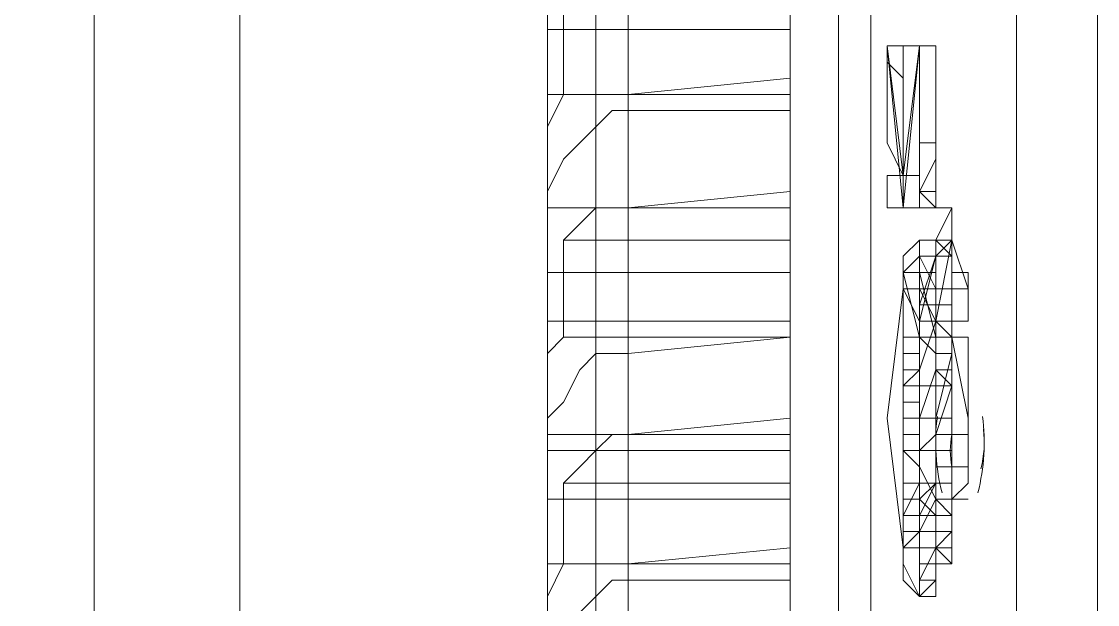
# Model space of a CAD drawing. Header units: millimetres. Extents: x -305 to 1353, y -289 to 1176.
# Drawn here: x 291.553 to 295.287, y 1091.092 to 1093.113 of the extents above; entities that cross this region are included whole.
import ezdxf

# ---------------------------------------------------------------- set-up
doc = ezdxf.new("R2010")
doc.units = ezdxf.units.MM
doc.header["$MEASUREMENT"] = 0
doc.layers.add('PDF_0', color=7, linetype='Continuous')

msp = doc.modelspace()

# ---------------------------------------------------------------- linework, layer by layer
at = {"layer": 'PDF_0', "lineweight": 18}
for points in [[(293.6585, 1140.4256), (293.6585, 1087.6378), (293.6585, 1087.5817), (291.5245, 1087.5817), (291.5245, 1087.6378), (291.5245, 1089.1541), (276.9237, 1089.1541), (276.9237, 1087.694), (276.9237, 1087.5817), (276.3621, 1087.5817), (276.3621, 1087.694), (276.3621, 1093.1412)], [(294.6132, 1137.9547), (294.557, 1137.8985), (294.5009, 1137.6739), (294.5009, 1137), (294.5009, 1088.9856), (294.557, 1088.3679), (294.557, 1088.1433), (294.6132, 1088.0871), (295.2871, 1088.1433), (295.2871, 1089.3226), (295.2871, 1090.3334), (295.2871, 1090.5019), (295.2871, 1090.7826), (295.2871, 1090.895), (295.2871, 1090.7826), (295.2871, 1090.5019), (295.2871, 1090.6703), (295.2871, 1090.7826)], [(294.5009, 1137), (294.3885, 1137), (294.3885, 1088.9856), (294.5009, 1088.9856)], [(295.2871, 1090.8388), (295.2871, 1090.895), (295.2871, 1093.422)], [(294.2201, 1092.8605), (293.6585, 1092.8605), (294.2201, 1092.9166), (294.2201, 1092.5235), (293.6585, 1092.4674)], [(294.8378, 1091.4565), (294.7816, 1091.4565), (294.7255, 1091.4565), (294.6693, 1091.5688), (294.6693, 1091.7373), (294.7255, 1091.9058), (294.7255, 1091.9619), (294.7255, 1092.0181), (294.7255, 1092.0743), (294.7255, 1092.355), (294.7816, 1092.4674), (294.7255, 1092.355), (294.7816, 1092.355), (294.7816, 1092.4112), (294.7816, 1092.4674), (294.7816, 1092.4112), (294.7816, 1092.355), (294.8378, 1092.1866), (294.8378, 1092.2427), (294.8378, 1092.0743), (294.7816, 1092.0743), (294.8378, 1092.0743)], [(294.7816, 1092.4674), (294.7816, 1092.4674)], [(294.7255, 1092.355), (294.7255, 1092.2989), (294.7816, 1092.355), (294.7255, 1092.0743), (294.7816, 1092.0181), (294.7255, 1092.0181)], [(294.7816, 1092.0743), (294.7816, 1092.1304), (294.7816, 1092.2989), (294.7816, 1092.355), (294.7816, 1092.2989), (294.7816, 1092.0181)], [(294.7816, 1092.2989), (294.7816, 1092.355), (294.7816, 1092.2989)], [(294.7816, 1092.1304), (294.7816, 1092.1304)], [(293.6585, 1092.0743), (294.2201, 1092.0743), (294.2201, 1091.6812), (293.6585, 1091.6812)], [(294.7816, 1092.0743), (294.7816, 1092.0743)], [(294.2201, 1092.0181), (293.6585, 1092.0181)], [(294.7255, 1091.8496), (294.7816, 1091.8496), (294.7255, 1091.6812), (294.7255, 1091.7373), (294.7816, 1091.7373), (294.7816, 1091.9619), (294.7816, 1092.0181), (294.7816, 1091.9619), (294.7816, 1091.7373)], [(294.8378, 1091.7373), (294.8378, 1092.0181), (294.7816, 1092.0181), (294.8378, 1092.0181), (294.8378, 1091.6812), (294.7816, 1091.6812), (294.7816, 1091.625), (294.7816, 1091.5688), (294.7816, 1091.4565), (294.7816, 1091.3442)], [(294.7816, 1092.0181), (294.7816, 1092.0181)], [(294.7816, 1092.0181), (294.7816, 1092.0181)], [(294.7816, 1091.8496), (294.7816, 1091.9619), (294.7255, 1091.9619), (294.7255, 1091.9058), (294.7255, 1091.7373), (294.6693, 1091.7373), (294.6693, 1091.5688), (294.7255, 1091.4565)], [(294.7816, 1091.9619), (294.7255, 1091.9619)], [(294.7255, 1091.9619), (294.7255, 1091.9619)], [(294.7816, 1091.9619), (294.7816, 1091.9619)], [(294.7255, 1091.9058), (294.7255, 1091.9058)], [(294.7816, 1091.7373), (294.7816, 1091.7373)], [(294.8378, 1091.5688), (294.7816, 1091.5688), (294.7816, 1091.625), (294.7816, 1091.5127), (294.7816, 1091.3442), (294.7816, 1091.4565)], [(294.7816, 1091.625), (294.7816, 1091.625)], [(294.7816, 1091.5127), (294.7816, 1091.5127)], [(294.7816, 1091.3442), (294.7816, 1091.3442)], [(294.2201, 1091.2319), (293.6585, 1091.2319), (294.2201, 1091.2881), (294.2201, 1090.895), (293.6585, 1090.8388)]]:
    msp.add_lwpolyline(points, dxfattribs=at)
at = {"layer": 'PDF_0', "lineweight": 0}
for points in [[(295.0063, 1090.9511), (295.0063, 1099.5432)], [(294.2201, 1098.42), (294.2201, 1088.9856)], [(293.3777, 1098.3077), (293.3777, 1088.2556), (291.8053, 1088.1994)], [(293.5462, 1098.1954), (293.5462, 1088.1433), (293.5462, 1088.0309), (293.5462, 1087.9748), (291.8053, 1087.9186), (293.6585, 1087.8625)], [(292.3107, 1098.0269), (292.3107, 1089.2102), (292.3107, 1088.2556), (291.8053, 1088.2556)], [(293.6585, 1093.6467), (293.4339, 1093.6467), (293.3777, 1093.5905), (293.3777, 1093.4782), (293.3777, 1093.3659), (293.3777, 1093.3097), (293.6585, 1093.3097), (294.2201, 1093.3097), (294.2201, 1093.2536), (294.2201, 1093.0851), (294.2201, 1092.9166)], [(294.2201, 1092.8043), (293.6585, 1092.8043), (293.6023, 1092.8043), (293.5462, 1092.7481), (293.49, 1092.692), (293.4339, 1092.6358), (293.3777, 1092.5235), (293.3777, 1092.4674), (293.3777, 1092.5797), (293.3777, 1092.692), (293.3777, 1092.7481), (293.4339, 1092.8605), (293.4339, 1093.1412), (293.49, 1093.1974), (293.5462, 1093.2536), (293.6023, 1093.3097), (293.6585, 1093.3097), (293.6585, 1092.8043)], [(293.3777, 1093.2536), (293.3777, 1093.0851)], [(291.8053, 1093.1412), (291.8053, 1087.9186)], [(293.4339, 1092.8605), (293.6585, 1092.8605), (293.3777, 1092.8605), (293.3777, 1092.9728), (293.3777, 1093.0851), (294.2201, 1093.0851)], [(294.557, 1093.0289), (294.6132, 1092.5797), (294.6132, 1092.6358), (294.6132, 1092.692), (294.6132, 1092.7481), (294.6132, 1092.8043), (294.6132, 1092.8605), (294.6132, 1092.9166), (294.557, 1092.9728), (294.557, 1093.0289), (294.557, 1092.9728), (294.557, 1092.8605), (294.557, 1092.8043), (294.557, 1092.7481), (294.557, 1092.692), (294.6132, 1092.5797), (294.6132, 1092.5235), (294.6132, 1092.4674), (294.557, 1093.0289), (294.6132, 1093.0289), (294.6132, 1092.5797), (294.6132, 1092.6358), (294.6132, 1092.692), (294.6132, 1092.7481), (294.6132, 1092.8043), (294.6132, 1092.8605), (294.6132, 1092.9166), (294.6132, 1092.9728), (294.6132, 1093.0289), (294.6132, 1092.9728), (294.6132, 1092.8605), (294.6132, 1092.8043), (294.6132, 1092.7481), (294.6132, 1092.692), (294.6132, 1092.5797), (294.6132, 1092.5235), (294.6132, 1092.4674), (294.6132, 1092.5797), (294.557, 1092.5797), (294.557, 1092.4674), (294.6132, 1092.4674), (294.6132, 1092.5797), (294.6132, 1093.0289), (294.6132, 1092.4674), (294.6693, 1092.4674), (294.6132, 1092.4674), (294.6132, 1093.0289), (294.6693, 1093.0289), (294.6132, 1092.5797), (294.6132, 1092.4674), (294.6693, 1093.0289), (294.6693, 1092.7481), (294.6693, 1092.5235), (294.7255, 1092.4674), (294.6693, 1092.5235), (294.6693, 1092.7481)], [(294.557, 1093.0289), (294.557, 1093.0289)], [(294.6132, 1093.0289), (294.6132, 1093.0289)], [(294.6132, 1093.0289), (294.6132, 1093.0289)], [(294.6693, 1093.0289), (294.6693, 1093.0289)], [(294.7255, 1093.0289), (294.6693, 1093.0289), (294.6693, 1092.7481), (294.6693, 1092.5235), (294.6693, 1092.4674), (294.7255, 1092.4674), (294.7255, 1092.5797), (294.7255, 1092.4674), (294.7816, 1092.4674)], [(294.6693, 1093.0289), (294.6693, 1093.0289)], [(294.6693, 1092.692), (294.6693, 1093.0289)], [(294.7255, 1093.0289), (294.6693, 1093.0289)], [(294.6693, 1093.0289), (294.6693, 1093.0289)], [(294.7255, 1093.0289), (294.7255, 1092.692)], [(294.7255, 1093.0289), (294.7255, 1093.0289)], [(294.7255, 1093.0289), (294.7255, 1092.692)], [(294.7255, 1093.0289), (294.7255, 1093.0289)], [(294.7255, 1092.692), (294.7255, 1093.0289)], [(294.7255, 1093.0289), (294.7255, 1093.0289)], [(294.6693, 1092.4674), (294.6693, 1092.5235), (294.6693, 1092.7481), (294.6693, 1092.5235), (294.6693, 1092.4674), (294.7255, 1092.4674), (294.7255, 1092.5797), (294.7255, 1092.692), (294.7255, 1092.6358), (294.7255, 1092.5235), (294.7255, 1092.692), (294.7255, 1092.5235), (294.7255, 1092.6358), (294.7255, 1092.692), (294.7255, 1092.5797), (294.7255, 1092.692), (294.6693, 1092.692), (294.6693, 1092.5235), (294.7255, 1092.5235)], [(294.6693, 1092.7481), (294.6693, 1092.7481)], [(294.6693, 1092.5235), (294.6693, 1092.692)], [(294.6693, 1092.5235), (294.6693, 1092.692)], [(294.7255, 1092.692), (294.7255, 1092.6358)], [(294.7255, 1092.692), (294.7255, 1092.692)], [(294.7255, 1092.692), (294.7255, 1092.6358)], [(294.7255, 1092.692), (294.7255, 1092.6358)], [(294.7255, 1092.6358), (294.6693, 1092.5235)], [(294.7255, 1092.6358), (294.6693, 1092.5235)], [(294.7255, 1092.6358), (294.6693, 1092.5235)], [(294.557, 1092.5797), (294.557, 1092.5797)], [(294.557, 1092.5797), (294.557, 1092.4674)], [(294.6132, 1092.5797), (294.6132, 1092.5797)], [(294.6132, 1092.5797), (294.6132, 1092.5797)], [(293.6585, 1092.0743), (293.3777, 1092.0743), (293.3777, 1092.1866), (293.3777, 1092.2427), (293.3777, 1092.4674), (294.2201, 1092.4674), (294.2201, 1092.5235), (293.6585, 1092.4674), (293.6023, 1092.4674), (293.5462, 1092.4674), (293.49, 1092.4112), (293.4339, 1092.355), (294.2201, 1092.355)], [(294.2201, 1092.4674), (294.2201, 1092.2427), (293.3777, 1092.2427)], [(294.2201, 1092.0181), (293.6585, 1091.9619), (293.6585, 1092.4674), (293.3777, 1092.4674)], [(294.557, 1092.4674), (294.557, 1092.4674)], [(294.6132, 1092.4674), (294.6132, 1092.4674)], [(294.6132, 1092.4674), (294.6132, 1092.4674)], [(294.6132, 1092.4674), (294.6132, 1092.4674)], [(294.6693, 1092.4674), (294.6693, 1092.4674)], [(294.7816, 1092.4674), (294.7816, 1092.355)], [(294.7816, 1092.4674), (294.7816, 1092.355)], [(293.4339, 1092.0181), (293.4339, 1092.355)], [(294.7816, 1092.1866), (294.7816, 1092.355), (294.7816, 1092.2989), (294.7255, 1092.2989), (294.6693, 1092.2989), (294.6693, 1092.1866), (294.6693, 1092.2989), (294.6693, 1092.2427), (294.6693, 1092.1304), (294.7255, 1092.1304), (294.6693, 1092.1304), (294.7255, 1092.1304), (294.7255, 1092.1866), (294.7255, 1092.2427), (294.7255, 1092.2989), (294.6693, 1092.1304), (294.7255, 1092.1304), (294.6693, 1092.1304), (294.7255, 1092.1304), (294.7255, 1092.2427), (294.7255, 1092.1304), (294.6693, 1092.1304), (294.6693, 1092.355), (294.7255, 1092.355), (294.6693, 1092.355), (294.7255, 1092.355), (294.7816, 1092.2989), (294.7816, 1092.1304), (294.7816, 1092.0743), (294.7816, 1092.0181), (294.7816, 1091.9619), (294.7816, 1091.9058), (294.7255, 1091.9058), (294.7255, 1091.9619), (294.7255, 1091.8496), (294.6693, 1091.8496), (294.7255, 1091.8496), (294.7255, 1091.9058), (294.7255, 1091.8496)], [(294.6693, 1092.355), (294.6693, 1092.355)], [(294.6693, 1092.355), (294.6693, 1092.355)], [(294.7255, 1092.355), (294.7255, 1092.355)], [(294.7816, 1092.355), (294.7255, 1092.355)], [(294.7816, 1092.2427), (294.7816, 1092.1866), (294.7255, 1092.1866), (294.7255, 1092.0181), (294.7255, 1092.1866), (294.7816, 1092.1866), (294.7816, 1092.0181), (294.7255, 1092.0181), (294.7816, 1092.0181), (294.7255, 1092.0181), (294.7255, 1092.2989), (294.6693, 1092.0743), (294.6693, 1092.2427), (294.6693, 1092.2989), (294.6693, 1092.1866), (294.6693, 1092.0743), (294.6693, 1092.0181), (294.6693, 1091.8496), (294.6132, 1091.8496), (294.6132, 1091.9058), (294.6132, 1091.9619), (294.6132, 1091.9058), (294.6132, 1091.9619), (294.6693, 1091.9619), (294.6693, 1091.8496), (294.6693, 1091.9058), (294.6132, 1091.9058), (294.6693, 1091.9058), (294.6693, 1091.8496), (294.6693, 1091.7373), (294.6693, 1091.625), (294.6693, 1091.5127), (294.6693, 1091.4565), (294.7255, 1091.4004), (294.6693, 1091.4004), (294.7255, 1091.4004), (294.6693, 1091.4004), (294.7255, 1091.4004), (294.7255, 1091.3442), (294.7255, 1091.2881), (294.7255, 1091.2319), (294.7255, 1091.2881), (294.7816, 1091.2881), (294.7816, 1091.3442), (294.7816, 1091.2319), (294.7255, 1091.2319), (294.7816, 1091.2319), (294.7255, 1091.2881), (294.7255, 1091.3442), (294.7255, 1091.4004), (294.7255, 1091.3442), (294.7816, 1091.3442), (294.7816, 1091.4565), (294.7255, 1091.4565), (294.7255, 1091.3442), (294.6693, 1091.3442), (294.7255, 1091.3442), (294.6693, 1091.3442), (294.7255, 1091.4565), (294.7255, 1091.4004), (294.7255, 1091.3442), (294.7255, 1091.2881), (294.7255, 1091.2319), (294.7816, 1091.2319)], [(294.7255, 1092.2989), (294.7255, 1092.2989)], [(294.7255, 1092.2989), (294.7255, 1092.2989)], [(294.7255, 1092.2989), (294.7255, 1092.2427)], [(294.7255, 1092.2427), (294.7255, 1092.2989)], [(294.7255, 1092.2989), (294.7255, 1092.2989)], [(294.7255, 1092.2427), (294.7255, 1092.2989)], [(294.7255, 1092.0743), (294.7255, 1092.1304), (294.7255, 1092.1866), (294.7255, 1092.2427), (294.7255, 1092.2989)], [(294.7816, 1092.2989), (294.7816, 1092.2989)], [(294.2201, 1092.2427), (294.2201, 1092.0743)], [(294.6693, 1092.0743), (294.6693, 1092.1304), (294.6693, 1092.0743), (294.7255, 1092.0743), (294.6693, 1092.0743), (294.6693, 1092.2427), (294.7255, 1092.0181), (294.7255, 1091.9058), (294.7255, 1091.8496), (294.7255, 1091.9619), (294.7816, 1091.9619), (294.7816, 1092.0181), (294.7816, 1091.9619), (294.7816, 1091.9058), (294.7816, 1091.9619), (294.7255, 1091.9619), (294.7255, 1091.9058), (294.7255, 1092.0181), (294.6693, 1092.0181), (294.7255, 1092.0181), (294.7255, 1091.9619), (294.6693, 1092.0181), (294.6132, 1092.2427)], [(294.6693, 1092.1304), (294.6693, 1092.2427), (294.6132, 1092.2427), (294.6132, 1092.1866)], [(294.7255, 1092.2427), (294.6693, 1092.2427)], [(294.7255, 1092.2427), (294.6693, 1092.2427)], [(294.6693, 1092.2427), (294.6693, 1092.1866)], [(294.6693, 1092.2427), (294.6693, 1092.2427)], [(294.7255, 1092.2427), (294.7255, 1092.2427)], [(294.8378, 1092.2427), (294.7816, 1092.2427), (294.7816, 1092.0743)], [(294.7255, 1092.1866), (294.6693, 1092.1866)], [(294.6693, 1092.1304), (294.6693, 1092.1866)], [(294.7255, 1092.1866), (294.6693, 1092.1866)], [(294.6693, 1092.1866), (294.6693, 1092.0743)], [(294.6693, 1092.1304), (294.6693, 1092.1866)], [(294.7255, 1092.1866), (294.7255, 1092.1304)], [(294.7255, 1092.0743), (294.7255, 1092.1866)], [(294.7816, 1092.1866), (294.7816, 1092.1866)], [(294.8378, 1092.1866), (294.7816, 1092.1866), (294.7816, 1092.0181), (294.7816, 1091.9058), (294.7816, 1092.0181)], [(294.7816, 1092.1866), (294.7816, 1092.1866)], [(294.7816, 1091.9058), (294.7255, 1091.9058), (294.7816, 1091.9058), (294.7816, 1092.0181), (294.7816, 1092.0743), (294.7816, 1092.0181), (294.7255, 1092.0181), (294.7816, 1092.0181), (294.7816, 1092.0743), (294.7816, 1092.1304), (294.7816, 1092.0743), (294.7816, 1092.0181), (294.7255, 1092.0181), (294.7816, 1092.0181), (294.7816, 1091.9058), (294.7255, 1091.9058), (294.7255, 1091.9619), (294.7255, 1091.8496), (294.7255, 1091.7373), (294.7255, 1091.6812), (294.7816, 1091.6812), (294.7816, 1091.7373), (294.7255, 1091.7373), (294.7255, 1091.6812), (294.6693, 1091.625), (294.6693, 1091.5688), (294.6693, 1091.5127), (294.6693, 1091.5688), (294.6693, 1091.625), (294.6693, 1091.6812), (294.6132, 1091.6812), (294.6132, 1091.7373), (294.6693, 1091.7373), (294.7255, 1091.7373), (294.7255, 1091.6812), (294.7816, 1091.6812), (294.7816, 1091.7373), (294.7255, 1091.7373), (294.7255, 1091.6812), (294.7255, 1091.7373), (294.7255, 1091.6812), (294.7816, 1091.6812), (294.7816, 1091.625), (294.7255, 1091.625), (294.7255, 1091.6812), (294.7255, 1091.5127), (294.6693, 1091.5127), (294.6693, 1091.4004), (294.6693, 1091.2881), (294.6693, 1091.3442), (294.6693, 1091.4004), (294.6132, 1091.4004), (294.6132, 1091.2881), (294.6693, 1091.3442), (294.6693, 1091.4565), (294.6693, 1091.5127), (294.6132, 1091.5127), (294.6132, 1091.6812), (294.6693, 1091.6812), (294.6693, 1091.7373), (294.6693, 1091.6812), (294.6132, 1091.6812), (294.6132, 1091.4565), (294.6693, 1091.4565), (294.6693, 1091.6812), (294.6693, 1091.7373), (294.6132, 1091.7373), (294.6132, 1091.6812), (294.6132, 1091.7373), (294.6132, 1091.7935), (294.6132, 1091.7373), (294.6132, 1091.7935), (294.6693, 1091.7935), (294.6693, 1091.7373), (294.6132, 1091.7373), (294.6693, 1091.7373), (294.6132, 1091.7373), (294.6693, 1091.7373), (294.6693, 1091.7935), (294.6693, 1091.7373), (294.6132, 1091.7373), (294.6132, 1091.7935), (294.6132, 1091.7373), (294.6132, 1091.7935), (294.6693, 1091.7935), (294.6693, 1091.7373), (294.6693, 1091.7935), (294.6693, 1091.7373), (294.6693, 1091.6812), (294.6693, 1091.7373), (294.6693, 1091.6812), (294.6693, 1091.7373), (294.6693, 1091.7935), (294.6132, 1091.7935), (294.6132, 1091.7373), (294.6132, 1091.6812), (294.6132, 1091.7373), (294.6132, 1091.6812), (294.6132, 1091.7373), (294.6132, 1091.6812), (294.6132, 1091.7373), (294.6132, 1091.6812), (294.6132, 1091.7373), (294.6132, 1091.7935), (294.6132, 1091.8496), (294.6132, 1091.7935), (294.6132, 1091.7373), (294.6132, 1091.7935), (294.6132, 1091.7373), (294.6132, 1091.7935), (294.6693, 1091.7935), (294.6132, 1091.7935), (294.6132, 1091.8496), (294.6132, 1091.7935)], [(294.6693, 1092.1304), (294.6693, 1092.1304)], [(294.6693, 1092.1304), (294.6693, 1092.1304)], [(294.6693, 1092.1304), (294.6693, 1092.1304)], [(294.6693, 1092.1304), (294.6693, 1092.1304)], [(294.6693, 1092.1304), (294.6693, 1092.1304)], [(294.6693, 1092.1304), (294.6693, 1092.1304)], [(294.6693, 1092.1304), (294.6693, 1092.1304)], [(294.7255, 1092.1304), (294.7255, 1092.1304)], [(294.7255, 1092.1304), (294.7255, 1092.1304)], [(294.7255, 1092.1304), (294.7255, 1092.1304)], [(294.7255, 1092.1304), (294.7255, 1092.1304)], [(294.7255, 1092.1304), (294.7255, 1092.1304)], [(294.7255, 1092.1304), (294.7255, 1092.0181)], [(294.7255, 1092.0743), (294.7255, 1092.0181), (294.6693, 1092.0181), (294.6132, 1092.0181)], [(294.7255, 1092.0743), (294.6693, 1091.9058)], [(294.7255, 1092.0743), (294.7255, 1092.0181), (294.6693, 1092.0181)], [(294.7816, 1092.0743), (294.7816, 1092.0181), (294.7816, 1091.9619), (294.7816, 1092.0181), (294.7816, 1092.0743), (294.7255, 1092.0743), (294.6693, 1092.0743), (294.6693, 1092.0181), (294.6693, 1091.9058), (294.6693, 1092.0181), (294.6693, 1091.9619), (294.6693, 1091.8496), (294.6693, 1091.7935)], [(294.7255, 1092.0743), (294.6693, 1092.0743)], [(294.6693, 1092.0743), (294.7255, 1092.0743)], [(294.6693, 1092.0743), (294.7255, 1092.0743)], [(294.7255, 1092.0743), (294.7255, 1091.9619)], [(294.7255, 1092.0743), (294.7255, 1092.0181)], [(294.7255, 1092.0743), (294.7255, 1092.0181)], [(294.7816, 1091.9619), (294.7816, 1092.0181), (294.7816, 1092.0743)], [(294.7816, 1092.0743), (294.7816, 1092.0743)], [(294.7816, 1092.0743), (294.7816, 1092.0743)], [(293.6585, 1092.0181), (293.4339, 1092.0181), (293.3777, 1091.9619), (293.3777, 1091.8496), (293.3777, 1091.7373), (293.3777, 1091.6812), (293.6585, 1091.6812), (294.2201, 1091.7373)], [(294.6693, 1091.9058), (294.6132, 1091.9058), (294.6132, 1091.8496), (294.6132, 1091.9619), (294.6132, 1091.9058), (294.6132, 1092.0181), (294.6132, 1091.9619), (294.6693, 1091.9619), (294.6132, 1091.9619), (294.6693, 1091.9619), (294.6693, 1091.8496), (294.6132, 1091.8496), (294.6132, 1091.9619), (294.6132, 1092.0181), (294.6693, 1092.0181), (294.6693, 1091.8496), (294.7255, 1091.8496), (294.6693, 1091.8496), (294.6693, 1091.9619), (294.6132, 1091.9619)], [(294.8378, 1091.7373), (294.7816, 1092.0181), (294.7816, 1091.6812), (294.7816, 1091.625), (294.7816, 1091.5688), (294.7816, 1091.5127), (294.7816, 1091.5688), (294.7816, 1091.4565), (294.7255, 1091.4565), (294.7816, 1091.4565), (294.7816, 1091.4004), (294.7816, 1091.3442), (294.7816, 1091.2881), (294.7816, 1091.2319), (294.7255, 1091.2319), (294.6693, 1091.2319), (294.6693, 1091.4004), (294.6693, 1091.3442), (294.6693, 1091.2881), (294.6693, 1091.3442), (294.7255, 1091.4565), (294.7255, 1091.5127), (294.7255, 1091.3442), (294.7255, 1091.2319), (294.7255, 1091.1757), (294.6693, 1091.1757), (294.6693, 1091.2319), (294.6693, 1091.1757), (294.6693, 1091.2319), (294.6693, 1091.1757), (294.6693, 1091.2319), (294.7255, 1091.2319), (294.6693, 1091.2319), (294.7255, 1091.2319), (294.6693, 1091.2319), (294.6693, 1091.2881), (294.6693, 1091.2319), (294.7255, 1091.2319), (294.6693, 1091.2319), (294.6693, 1091.2881), (294.6132, 1091.2881), (294.6693, 1091.2881), (294.6132, 1091.2881), (294.6693, 1091.3442), (294.6693, 1091.2881), (294.7255, 1091.2881), (294.7255, 1091.2319), (294.7255, 1091.2881), (294.6693, 1091.2881), (294.7255, 1091.2881), (294.7255, 1091.3442), (294.7255, 1091.2881), (294.7255, 1091.2319), (294.7255, 1091.2881), (294.7255, 1091.1757), (294.6693, 1091.1757), (294.6693, 1091.2881), (294.7255, 1091.2881), (294.7816, 1091.3442), (294.7255, 1091.3442), (294.7255, 1091.2881), (294.7255, 1091.3442), (294.7255, 1091.4004), (294.7255, 1091.2319), (294.7255, 1091.1757), (294.7255, 1091.1196), (294.7255, 1091.1757), (294.7255, 1091.2319), (294.7255, 1091.4004), (294.6693, 1091.4004), (294.6132, 1091.4004), (294.6693, 1091.4004), (294.6693, 1091.5127), (294.6132, 1091.4004), (294.6693, 1091.5127), (294.6132, 1091.5127), (294.6132, 1091.625)], [(294.6132, 1092.0181), (294.6132, 1092.0181)], [(294.6132, 1092.0181), (294.6132, 1092.0181)], [(294.7255, 1092.0181), (294.6693, 1092.0181)], [(294.6693, 1092.0181), (294.6693, 1092.0181)], [(294.6693, 1092.0181), (294.6693, 1092.0181)], [(294.6693, 1092.0181), (294.6693, 1092.0181)], [(294.7255, 1092.0181), (294.7255, 1092.0181)], [(294.7255, 1092.0181), (294.7255, 1092.0181)], [(294.7255, 1092.0181), (294.7255, 1092.0181)], [(294.7255, 1092.0181), (294.7255, 1092.0181)], [(294.7816, 1092.0181), (294.7816, 1092.0181)], [(294.7816, 1092.0181), (294.7816, 1092.0181)], [(294.7816, 1092.0181), (294.7816, 1092.0181)], [(294.7816, 1092.0181), (294.7816, 1092.0181)], [(294.2201, 1091.625), (293.3777, 1091.625), (293.3777, 1091.7373), (293.4339, 1091.7935), (293.49, 1091.9058), (293.5462, 1091.9619), (293.6023, 1091.9619), (293.6585, 1091.9619)], [(294.6132, 1091.9619), (294.6132, 1091.9619)], [(294.6693, 1091.6812), (294.6132, 1091.6812), (294.6132, 1091.7373), (294.6693, 1091.7373), (294.6693, 1091.7935), (294.6693, 1091.7373), (294.6693, 1091.7935), (294.6693, 1091.8496), (294.7255, 1091.8496), (294.7816, 1091.8496), (294.7255, 1091.8496), (294.7255, 1091.9058), (294.7816, 1091.9058), (294.7816, 1091.9619)], [(294.6132, 1091.9619), (294.6132, 1091.9619)], [(294.6132, 1091.9619), (294.6132, 1091.9619)], [(294.6693, 1091.9619), (294.6693, 1091.9619)], [(294.6693, 1091.9058), (294.6693, 1091.9619)], [(294.6693, 1091.9619), (294.6693, 1091.9619)], [(294.6693, 1091.9619), (294.6693, 1091.9619)], [(294.6693, 1091.9058), (294.6693, 1091.9619)], [(294.7816, 1091.9619), (294.7255, 1091.9619)], [(294.7255, 1091.9619), (294.7255, 1091.9619)], [(294.7255, 1091.9619), (294.7255, 1091.9619)], [(294.7816, 1091.9619), (294.7816, 1091.9619)], [(294.7816, 1091.9619), (294.7816, 1091.9619)], [(294.6132, 1091.9058), (294.6132, 1091.9058)], [(294.7255, 1091.7373), (294.7255, 1091.6812), (294.7255, 1091.625), (294.6693, 1091.625), (294.6693, 1091.7373), (294.6693, 1091.6812), (294.6693, 1091.625), (294.6693, 1091.5688), (294.6693, 1091.5127), (294.6693, 1091.5688), (294.6693, 1091.625), (294.6132, 1091.625), (294.6132, 1091.4565), (294.6693, 1091.4565), (294.6693, 1091.625), (294.7255, 1091.6812), (294.7255, 1091.7373), (294.7255, 1091.6812), (294.7255, 1091.625), (294.7255, 1091.6812), (294.7255, 1091.7373), (294.7255, 1091.7935), (294.7255, 1091.8496), (294.7816, 1091.8496), (294.7255, 1091.9058), (294.7255, 1091.8496), (294.6693, 1091.8496), (294.6132, 1091.8496)], [(294.6693, 1091.9058), (294.6693, 1091.8496), (294.6693, 1091.7373), (294.6693, 1091.625), (294.6693, 1091.5127), (294.6693, 1091.4565), (294.7255, 1091.4004), (294.7255, 1091.4565)], [(294.7816, 1091.9058), (294.7816, 1091.9058)], [(294.7816, 1091.4004), (294.7255, 1091.4004), (294.7816, 1091.4004), (294.7255, 1091.4004), (294.7255, 1091.4565), (294.7255, 1091.5127), (294.7255, 1091.4565), (294.7255, 1091.5688), (294.7255, 1091.6812), (294.7255, 1091.7373), (294.7255, 1091.7935), (294.7255, 1091.8496), (294.7816, 1091.8496)], [(294.7255, 1091.8496), (294.7255, 1091.8496)], [(294.7255, 1091.8496), (294.7255, 1091.8496)], [(294.7255, 1091.8496), (294.7255, 1091.8496)], [(294.7255, 1091.8496), (294.7255, 1091.8496)], [(294.6132, 1091.7935), (294.6132, 1091.7935)], [(294.6132, 1091.7935), (294.6132, 1091.7935)], [(294.6693, 1091.7935), (294.6693, 1091.7935)], [(294.6693, 1091.7935), (294.6693, 1091.7935)], [(294.6132, 1091.7373), (294.6132, 1091.7373)], [(294.6132, 1091.7373), (294.6132, 1091.7373)], [(294.6132, 1091.7373), (294.6132, 1091.7373)], [(294.6693, 1091.7373), (294.6693, 1091.7373)], [(294.6693, 1091.7373), (294.6693, 1091.7373)], [(294.6693, 1091.7373), (294.6693, 1091.7373)], [(294.7255, 1091.7373), (294.7255, 1091.7373)], [(294.7255, 1091.7373), (294.7255, 1091.7373)], [(294.7255, 1091.7373), (294.7255, 1091.7373)], [(294.7816, 1091.7373), (294.7816, 1091.7373)], [(294.7816, 1091.7373), (294.7816, 1091.6812)], [(294.8378, 1091.7373), (294.8378, 1091.7373)], [(293.49, 1091.0634), (293.5462, 1091.1196), (293.6023, 1091.1757), (293.6585, 1091.1757), (293.6585, 1091.6812), (293.6023, 1091.6812), (293.5462, 1091.625), (293.49, 1091.5688), (293.4339, 1091.5127), (293.4339, 1091.2319), (293.3777, 1091.1196), (293.3777, 1091.0634)], [(294.2201, 1091.6812), (294.2201, 1091.625), (294.2201, 1091.4565), (294.2201, 1091.2881)], [(294.7255, 1091.6812), (294.7255, 1091.6812)], [(294.7255, 1091.6812), (294.7255, 1091.6812)], [(294.7255, 1091.4565), (294.7255, 1091.6812)], [(294.7255, 1091.6812), (294.7255, 1091.6812)], [(294.7255, 1091.6812), (294.7255, 1091.5688)], [(294.7255, 1091.6812), (294.7255, 1091.6812)], [(294.7255, 1091.6812), (294.7255, 1091.6812)], [(294.7816, 1091.6812), (294.7816, 1091.6812)], [(293.3777, 1091.625), (293.3777, 1091.4565)], [(294.7816, 1091.3442), (294.7816, 1091.5127), (294.7816, 1091.5688), (294.7816, 1091.625), (294.7816, 1091.5688)], [(294.6693, 1091.3442), (294.6693, 1091.4004), (294.6693, 1091.3442), (294.6693, 1091.4004), (294.7255, 1091.5127), (294.7255, 1091.5688), (294.7255, 1091.4565), (294.7255, 1091.3442), (294.6693, 1091.3442), (294.6693, 1091.2881)], [(294.7255, 1091.5688), (294.7255, 1091.5688)], [(294.7255, 1091.5688), (294.7255, 1091.5688)], [(294.7255, 1091.5688), (294.7255, 1091.5688)], [(294.7255, 1091.5127), (294.7255, 1091.5688)], [(294.7255, 1091.5688), (294.7255, 1091.5127), (294.7255, 1091.4565)], [(294.7255, 1091.5688), (294.7255, 1091.5127), (294.7255, 1091.4565)], [(294.7255, 1091.5688), (294.7255, 1091.5688)], [(294.7255, 1091.5127), (294.7255, 1091.5688)], [(294.7255, 1091.5688), (294.7255, 1091.4565)], [(294.7816, 1091.5688), (294.7255, 1091.5688)], [(294.7816, 1091.5688), (294.7255, 1091.5688)], [(294.7816, 1091.5688), (294.7255, 1091.5688)], [(294.7816, 1091.5688), (294.7255, 1091.5688)], [(294.7816, 1091.5688), (294.7816, 1091.5688)], [(294.7816, 1091.5688), (294.7816, 1091.5688)], [(294.7816, 1091.5688), (294.7816, 1091.5688)], [(294.7816, 1091.5688), (294.7816, 1091.5688)], [(294.2201, 1091.5127), (293.4339, 1091.5127)], [(294.6693, 1091.5127), (294.6693, 1091.5127)], [(294.6693, 1091.5127), (294.6693, 1091.5127)], [(294.6693, 1091.3442), (294.6693, 1091.4565), (294.6693, 1091.5127)], [(294.6693, 1091.5127), (294.6693, 1091.5127)], [(294.7255, 1091.5127), (294.6693, 1091.5127)], [(294.7255, 1091.5127), (294.6693, 1091.4004), (294.6693, 1091.3442)], [(294.7255, 1091.4565), (294.7255, 1091.5127)], [(294.7816, 1091.5127), (294.7816, 1091.5127)], [(294.2201, 1091.4565), (293.3777, 1091.4565), (293.3777, 1091.3442), (293.3777, 1091.2319), (293.6585, 1091.2319), (293.4339, 1091.2319)], [(294.6132, 1091.4565), (294.6132, 1091.4565)], [(294.6693, 1091.4565), (294.6693, 1091.4565)], [(294.6693, 1091.4565), (294.6693, 1091.4565)], [(294.7255, 1091.4565), (294.7255, 1091.4565)], [(294.7255, 1091.4565), (294.7255, 1091.4565)], [(294.7816, 1091.4565), (294.7255, 1091.4565)], [(294.7255, 1091.4565), (294.7255, 1091.4565)], [(294.7255, 1091.4565), (294.7816, 1091.4565)], [(294.7816, 1091.4565), (294.7816, 1091.4565)], [(294.7816, 1091.4565), (294.7816, 1091.4565)], [(294.7816, 1091.4565), (294.7816, 1091.4565)], [(294.7816, 1091.4565), (294.7816, 1091.4565)], [(294.7816, 1091.4565), (294.7816, 1091.4565)], [(294.7816, 1091.4565), (294.7816, 1091.4565)], [(294.6132, 1091.4004), (294.6132, 1091.3442)], [(294.6132, 1091.4004), (294.6132, 1091.4004)], [(294.6132, 1091.4004), (294.6132, 1091.4004)], [(294.6693, 1091.4004), (294.6132, 1091.4004)], [(294.6132, 1091.4004), (294.6132, 1091.2881)], [(294.6132, 1091.4004), (294.6132, 1091.3442)], [(294.6132, 1091.4004), (294.6132, 1091.4004)], [(294.6132, 1091.4004), (294.6132, 1091.4004)], [(294.6132, 1091.4004), (294.6132, 1091.4004)], [(294.6693, 1091.4004), (294.6693, 1091.2881)], [(294.6693, 1091.4004), (294.6693, 1091.2881)], [(294.6693, 1091.4004), (294.6693, 1091.4004)], [(294.6693, 1091.4004), (294.6693, 1091.4004)], [(294.6693, 1091.4004), (294.6693, 1091.4004)], [(294.6693, 1091.2881), (294.6693, 1091.4004)], [(294.6693, 1091.4004), (294.6693, 1091.4004)], [(294.6693, 1091.4004), (294.6693, 1091.4004)], [(294.6693, 1091.4004), (294.6693, 1091.2319)], [(294.6693, 1091.4004), (294.6693, 1091.4004)], [(294.6693, 1091.4004), (294.6693, 1091.3442)], [(294.6693, 1091.4004), (294.6693, 1091.4004)], [(294.6693, 1091.4004), (294.6693, 1091.4004)], [(294.7255, 1091.4004), (294.7255, 1091.4004)], [(294.7255, 1091.4004), (294.7255, 1091.4004)], [(294.7255, 1091.4004), (294.7255, 1091.4004)], [(294.7255, 1091.4004), (294.7255, 1091.4004)], [(294.7255, 1091.4004), (294.7255, 1091.4004)], [(294.7816, 1091.4004), (294.7816, 1091.4004)], [(294.7816, 1091.4004), (294.7816, 1091.4004)], [(294.7816, 1091.4004), (294.7816, 1091.4004)], [(294.6132, 1091.3442), (294.6132, 1091.2881)], [(294.6693, 1091.3442), (294.7255, 1091.3442)], [(294.6693, 1091.3442), (294.6693, 1091.3442)], [(294.7255, 1091.3442), (294.7255, 1091.2881)], [(294.7255, 1091.3442), (294.7255, 1091.3442)], [(294.7255, 1091.3442), (294.7255, 1091.3442)], [(294.7816, 1091.3442), (294.7816, 1091.3442)], [(294.7816, 1091.2881), (294.7816, 1091.3442)], [(294.7816, 1091.3442), (294.7816, 1091.2881)], [(294.7816, 1091.3442), (294.7816, 1091.3442)], [(294.7816, 1091.3442), (294.7816, 1091.3442)], [(294.7816, 1091.3442), (294.7816, 1091.3442)], [(294.7816, 1091.3442), (294.7816, 1091.3442)], [(294.7816, 1091.3442), (294.7816, 1091.3442)], [(294.6693, 1091.2881), (294.6132, 1091.2881)], [(294.6132, 1091.2881), (294.6132, 1091.2881)], [(294.6132, 1091.2881), (294.6132, 1091.2881)], [(294.6693, 1091.2881), (294.6693, 1091.2881)], [(294.7255, 1091.2881), (294.6693, 1091.2881)], [(294.7255, 1091.2881), (294.6693, 1091.2881)], [(294.7255, 1091.2881), (294.6693, 1091.2881)], [(294.6693, 1091.2881), (294.6693, 1091.1757)], [(294.6693, 1091.2881), (294.6693, 1091.2881)], [(294.6693, 1091.2881), (294.6693, 1091.2881)], [(294.6693, 1091.2881), (294.6693, 1091.2881)], [(294.6693, 1091.2881), (294.6693, 1091.2881)], [(294.6693, 1091.2881), (294.6693, 1091.2319)], [(294.6693, 1091.2881), (294.6693, 1091.2881)], [(294.7255, 1091.2881), (294.7255, 1091.2881)], [(294.7816, 1091.2319), (294.7816, 1091.2881)], [(294.7816, 1091.2881), (294.7816, 1091.2319)], [(294.6693, 1091.2319), (294.6693, 1091.2319)], [(294.6693, 1091.2319), (294.6693, 1091.2319)], [(294.6693, 1091.2319), (294.6693, 1091.2319)], [(294.6693, 1091.2319), (294.6693, 1091.2319)], [(294.6693, 1091.1757), (294.6693, 1091.2319)], [(294.6693, 1091.2319), (294.6693, 1091.1757)], [(294.6693, 1091.1757), (294.7255, 1091.1757), (294.7255, 1091.2319)], [(294.7255, 1091.2319), (294.7255, 1091.2319)], [(294.7255, 1091.2319), (294.7255, 1091.2319)], [(294.7255, 1091.2319), (294.7255, 1091.2319)], [(294.7255, 1091.2319), (294.7255, 1091.2319)], [(294.7255, 1091.2319), (294.7255, 1091.2319)], [(294.7816, 1091.2319), (294.7816, 1091.2319)], [(294.7816, 1091.2319), (294.7816, 1091.2319)], [(294.6693, 1091.1196), (294.6693, 1091.1757)], [(294.6693, 1091.1757), (294.7255, 1091.1757)], [(294.6693, 1091.1757), (294.7255, 1091.1757)], [(294.7255, 1091.1757), (294.7255, 1091.1757)], [(294.7255, 1091.1757), (294.7255, 1091.1757)], [(294.7255, 1091.1757), (294.7255, 1091.1757)], [(294.6693, 1091.1196), (294.6693, 1091.1196)]]:
    msp.add_lwpolyline(points, dxfattribs=at)
for points in [[(294.7255, 1093.0289), (294.7255, 1092.692), (294.7255, 1092.5797), (294.7255, 1092.4674), (294.6693, 1092.4674), (294.7255, 1092.4674), (294.7255, 1092.5797), (294.7255, 1092.692)], [(294.6693, 1092.5797), (294.6693, 1092.4674), (294.6693, 1092.5797), (294.6132, 1092.5797)], [(294.557, 1091.7373), (294.6132, 1091.2881), (294.6132, 1091.1757), (294.6693, 1091.1196), (294.6693, 1091.1757), (294.7255, 1091.2881), (294.7255, 1091.7373), (294.7255, 1092.1866), (294.6693, 1092.2989), (294.6693, 1092.355), (294.6132, 1092.2989), (294.6132, 1092.1866)], [(294.557, 1091.7373), (294.6132, 1091.2881), (294.6132, 1091.1757), (294.6693, 1091.1196), (294.6693, 1091.1757), (294.7255, 1091.2881), (294.7255, 1091.7373), (294.7255, 1092.1866), (294.6693, 1092.2989), (294.6693, 1092.355), (294.6132, 1092.2989), (294.6132, 1092.1866)], [(294.6132, 1092.1304), (294.6132, 1092.2427), (294.6693, 1092.2989), (294.6693, 1092.355), (294.7255, 1092.355), (294.7255, 1092.2989), (294.7255, 1092.1866), (294.7255, 1092.0743), (294.7255, 1091.9619), (294.7255, 1091.7935), (294.7255, 1091.625), (294.7255, 1091.5127), (294.7255, 1091.3442), (294.7255, 1091.2319), (294.7255, 1091.1757), (294.6693, 1091.1196), (294.6132, 1091.2319), (294.6132, 1091.2881), (294.6132, 1091.4004), (294.6132, 1091.5688), (294.6132, 1091.6812), (294.6132, 1091.8496), (294.6132, 1092.0181)], [(294.6132, 1092.1304), (294.6132, 1092.2427), (294.6693, 1092.2989), (294.6693, 1092.355), (294.7255, 1092.355), (294.7255, 1092.2989), (294.7255, 1092.1866), (294.7255, 1092.0743), (294.7255, 1091.9619), (294.7255, 1091.7935), (294.7255, 1091.625), (294.7255, 1091.5127), (294.7255, 1091.3442), (294.7255, 1091.2319), (294.7255, 1091.1757), (294.6693, 1091.1196), (294.6132, 1091.2319), (294.6132, 1091.2881), (294.6132, 1091.4004), (294.6132, 1091.5688), (294.6132, 1091.6812), (294.6132, 1091.8496), (294.6132, 1092.0181)], [(294.7255, 1091.9619), (294.7816, 1091.9619), (294.7816, 1092.0181), (294.7816, 1092.0743), (294.7255, 1092.0743), (294.6693, 1092.0743), (294.6132, 1092.1866), (294.6693, 1092.1866), (294.6693, 1092.2989), (294.6693, 1092.2427), (294.6693, 1092.1866), (294.7255, 1092.0743), (294.7255, 1092.2427), (294.7255, 1092.0743)], [(294.6693, 1092.2989), (294.6693, 1092.2427), (294.7255, 1092.2427), (294.7255, 1092.2989)], [(294.6693, 1092.2989), (294.7255, 1092.2989)], [(294.7255, 1092.1304), (294.7255, 1092.0743), (294.7255, 1092.1304), (294.7255, 1092.1866), (294.7255, 1092.2427), (294.7255, 1092.2989), (294.7255, 1092.2427), (294.7255, 1092.1866)], [(294.7255, 1092.1304), (294.7255, 1091.9619), (294.7816, 1091.9619), (294.7816, 1092.1304)], [(294.6693, 1092.0743), (294.6693, 1092.0181), (294.6693, 1091.9619), (294.6693, 1091.9058), (294.6132, 1091.8496), (294.6132, 1091.7373), (294.6132, 1091.6812), (294.6132, 1091.625), (294.6693, 1091.5688), (294.6693, 1091.5127), (294.6693, 1091.4565), (294.6693, 1091.4004), (294.6693, 1091.4565), (294.7255, 1091.5127), (294.7255, 1091.5688), (294.7255, 1091.625), (294.7255, 1091.6812), (294.7255, 1091.7373), (294.7255, 1091.8496), (294.7255, 1091.9058), (294.7255, 1091.9619), (294.6693, 1092.0181)], [(294.6132, 1092.0181), (294.6693, 1092.0181), (294.6693, 1091.9058), (294.6132, 1091.9058)], [(294.6132, 1091.9619), (294.6693, 1091.9619)], [(294.7816, 1091.9619), (294.7255, 1091.7373)], [(294.7816, 1091.4565), (294.8378, 1091.5127), (294.8378, 1091.6812), (294.8378, 1091.5127)], [(294.7255, 1091.3442), (294.7816, 1091.3442), (294.7255, 1091.3442), (294.7816, 1091.3442), (294.7816, 1091.4004), (294.7816, 1091.4565), (294.7816, 1091.5127), (294.7816, 1091.4565), (294.7816, 1091.5688), (294.7816, 1091.4565), (294.7816, 1091.4004), (294.7255, 1091.4004), (294.7255, 1091.3442), (294.7816, 1091.3442), (294.7255, 1091.3442), (294.7816, 1091.3442), (294.7255, 1091.3442), (294.7816, 1091.3442), (294.7255, 1091.3442), (294.7816, 1091.3442), (294.7255, 1091.3442), (294.7255, 1091.2319), (294.6693, 1091.2319), (294.6693, 1091.2881), (294.6693, 1091.3442), (294.6693, 1091.4004), (294.7255, 1091.4004), (294.7816, 1091.4004), (294.7255, 1091.4565)], [(294.7255, 1091.5127), (294.7816, 1091.5127), (294.7816, 1091.4565), (294.7816, 1091.5127)], [(294.7255, 1091.4565), (294.7816, 1091.4565)], [(294.6132, 1091.4004), (294.6132, 1091.2881)], [(294.6132, 1091.2881), (294.6132, 1091.3442), (294.6693, 1091.3442), (294.6693, 1091.2881)], [(294.7816, 1091.2319), (294.7255, 1091.2881), (294.7816, 1091.3442)], [(294.6693, 1091.1757), (294.7255, 1091.1757), (294.6693, 1091.1757), (294.6693, 1091.1196), (294.7255, 1091.1196), (294.7255, 1091.1757), (294.7255, 1091.2881), (294.7816, 1091.2881), (294.7816, 1091.2319), (294.7255, 1091.2319), (294.7255, 1091.1757)], [(294.7255, 1091.2881), (294.7255, 1091.2319)], [(294.7255, 1091.1757), (294.7255, 1091.2319)], [(294.2201, 1091.1757), (293.6585, 1091.1757)]]:
    msp.add_lwpolyline(points, close=True, dxfattribs=at)
at = {"layer": 'PDF_0', "lineweight": 18}
for points in [[(294.7816, 1092.355), (294.7816, 1092.4112), (294.7816, 1092.4674), (294.7816, 1092.4112)], [(294.8378, 1091.6812), (294.8378, 1091.7373)]]:
    msp.add_lwpolyline(points, close=True, dxfattribs=at)
msp.add_lwpolyline([(294.7255, 1091.5688), (294.7816, 1091.5688, -0.095585), (294.7816, 1091.6812), (294.7816, 1091.625)], format="xyb", dxfattribs=at)
for centre, radius, start, end in [((295.4275, 1091.653), 0.7021, 172.596, 194.3903), ((294.1922, 1091.653), 0.7018, 345.6437, 7.4411), ((294.5287, 1091.6532), 0.3653, 345.5625, 7.3488)]:
    msp.add_arc(centre, radius, start, end, dxfattribs=at)

doc.saveas('drawing.dxf')
